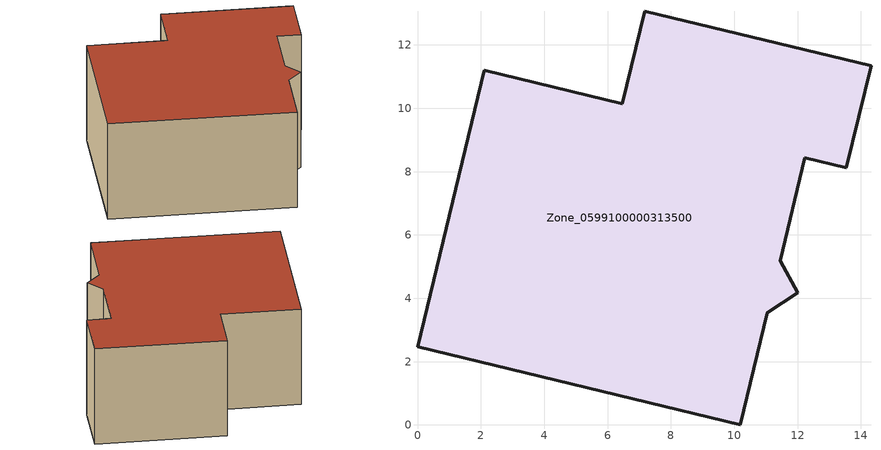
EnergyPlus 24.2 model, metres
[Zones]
Zone_0599100000313500
 floor ground (C_G): 6.47,10.15 7.18,13.07 14.32,11.34 13.54,8.12 12.23,8.43 11.45,5.19 12.01,4.18 11.05,3.55 10.19,0 0,2.47 2.11,11.2 z0
 wall outside (C_F): 0,2.47 10.19,0 11.05,3.55 12.01,4.18 11.45,5.19 12.23,8.43 13.54,8.12 14.32,11.34 7.18,13.07 6.47,10.15 2.11,11.2 0,2.47 z0:5.97
 roof outside (C_R): 6.47,10.15 2.11,11.2 0,2.47 10.19,0 11.05,3.55 12.01,4.18 11.45,5.19 12.23,8.43 13.54,8.12 14.32,11.34 7.18,13.07 z5.97
[BUILDING]
Pand.0599100000313500: North Axis=0; Terrain=City; Loads Convergence Tolerance Value=0.04; Temperature Convergence Tolerance Value=0.4; Solar Distribution=FullExterior; Maximum Number of Warmup Days=25; Minimum Number of Warmup Days=1
[Site:Location]
Rotterdam.The.Hague.AP_ZH_NLD Design_Conditions: Latitude=51.96; Longitude=4.45; Time Zone=1; Elevation=-4.5
[SITE:GROUNDTEMPERATURE:BUILDINGSURFACE]
18, 18, 18, 18, 18, 18, 18, 18, 18, 18, 18, 18
[MATERIAL] Thermal Absorptance=0.9; Solar Absorptance=0.7; Visible Absorptance=0.7
Name | Roughness | Thickness | Conductivity | Density | Specific Heat
G.D.1992-2005 | MediumSmooth | 0.15 | 0.06 | 540 | 1210
F.D.1992-2005 | Rough | 0.3 | 0.12 | 1920 | 840
R.D.1992-2005 | MediumRough | 0.2 | 0.08 | 1500 | 1000
[CONSTRUCTION]
C_G: G.D.1992-2005
C_F: F.D.1992-2005
C_R: R.D.1992-2005
[ZONE]
Zone_0599100000313500: Type=1; Multiplier=1; Ceiling Height=Autocalculate; Volume=Autocalculate; Floor Area=autocalculate; Part of Total Floor Area=Yes
[ZONEINFILTRATION:DESIGNFLOWRATE]
Infil_Zone_0599100000313500: Zone or ZoneList or Space or SpaceList=Zone_0599100000313500; Schedule=AlwaysOn; Design Flow Rate Calculation Method=Flow/Area; Flow Rate per Floor Area=0.0021; Constant Term Coefficient=1; Temperature Term Coefficient=0; Velocity Term Coefficient=0; Velocity Squared Term Coefficient=0
[HVACTEMPLATE:ZONE:IDEALLOADSAIRSYSTEM]
Zone_0599100000313500: Maximum Heating Supply Air Temperature=50; Minimum Cooling Supply Air Temperature=13; Maximum Heating Supply Air Humidity Ratio=0.0156; Minimum Cooling Supply Air Humidity Ratio=0.0077; Heating Limit=NoLimit; Cooling Limit=NoLimit; Dehumidification Control Type=ConstantSensibleHeatRatio; Cooling Sensible Heat Ratio=0.7; Dehumidification Setpoint=60; Humidification Control Type=None; Humidification Setpoint=30; Outdoor Air Method=None; Outdoor Air Flow Rate per Person=0.00944; Outdoor Air Flow Rate per Zone Floor Area=0; Outdoor Air Flow Rate per Zone=0; Demand Controlled Ventilation Type=None; Outdoor Air Economizer Type=NoEconomizer; Heat Recovery Type=None; Sensible Heat Recovery Effectiveness=0.7; Latent Heat Recovery Effectiveness=0.65
[ZONECONTROL:THERMOSTAT]
ThermostatControl_Zone_0599100000313500: Zone or ZoneList=Zone_0599100000313500; Control Type Schedule=DualSetpointControlType; Control 1=Thermostat_Zone_0599100000313500; Temperature Difference Between Cutout And Setpoint=0
[THERMOSTATSETPOINT:DUALSETPOINT]
Thermostat_Zone_0599100000313500: Heating Setpoint Temperature Schedule=HeatingSetpoint_Zone_0599100000313500; Cooling Setpoint Temperature Schedule=CoolingSetpoint_Zone_0599100000313500
[SCHEDULE:COMPACT]
HeatingSetpoint_Zone_0599100000313500: Through: 12/31, For: AllDays, Until: 24:00, 21
CoolingSetpoint_Zone_0599100000313500: Through: 12/31, For: AllDays, Until: 24:00, 24
DualSetpointControlType: Through: 12/31, For: AllDays, Until: 24:00, 4
AlwaysOn: Through: 12/31, For: AllDays, Until: 24:00, 1
